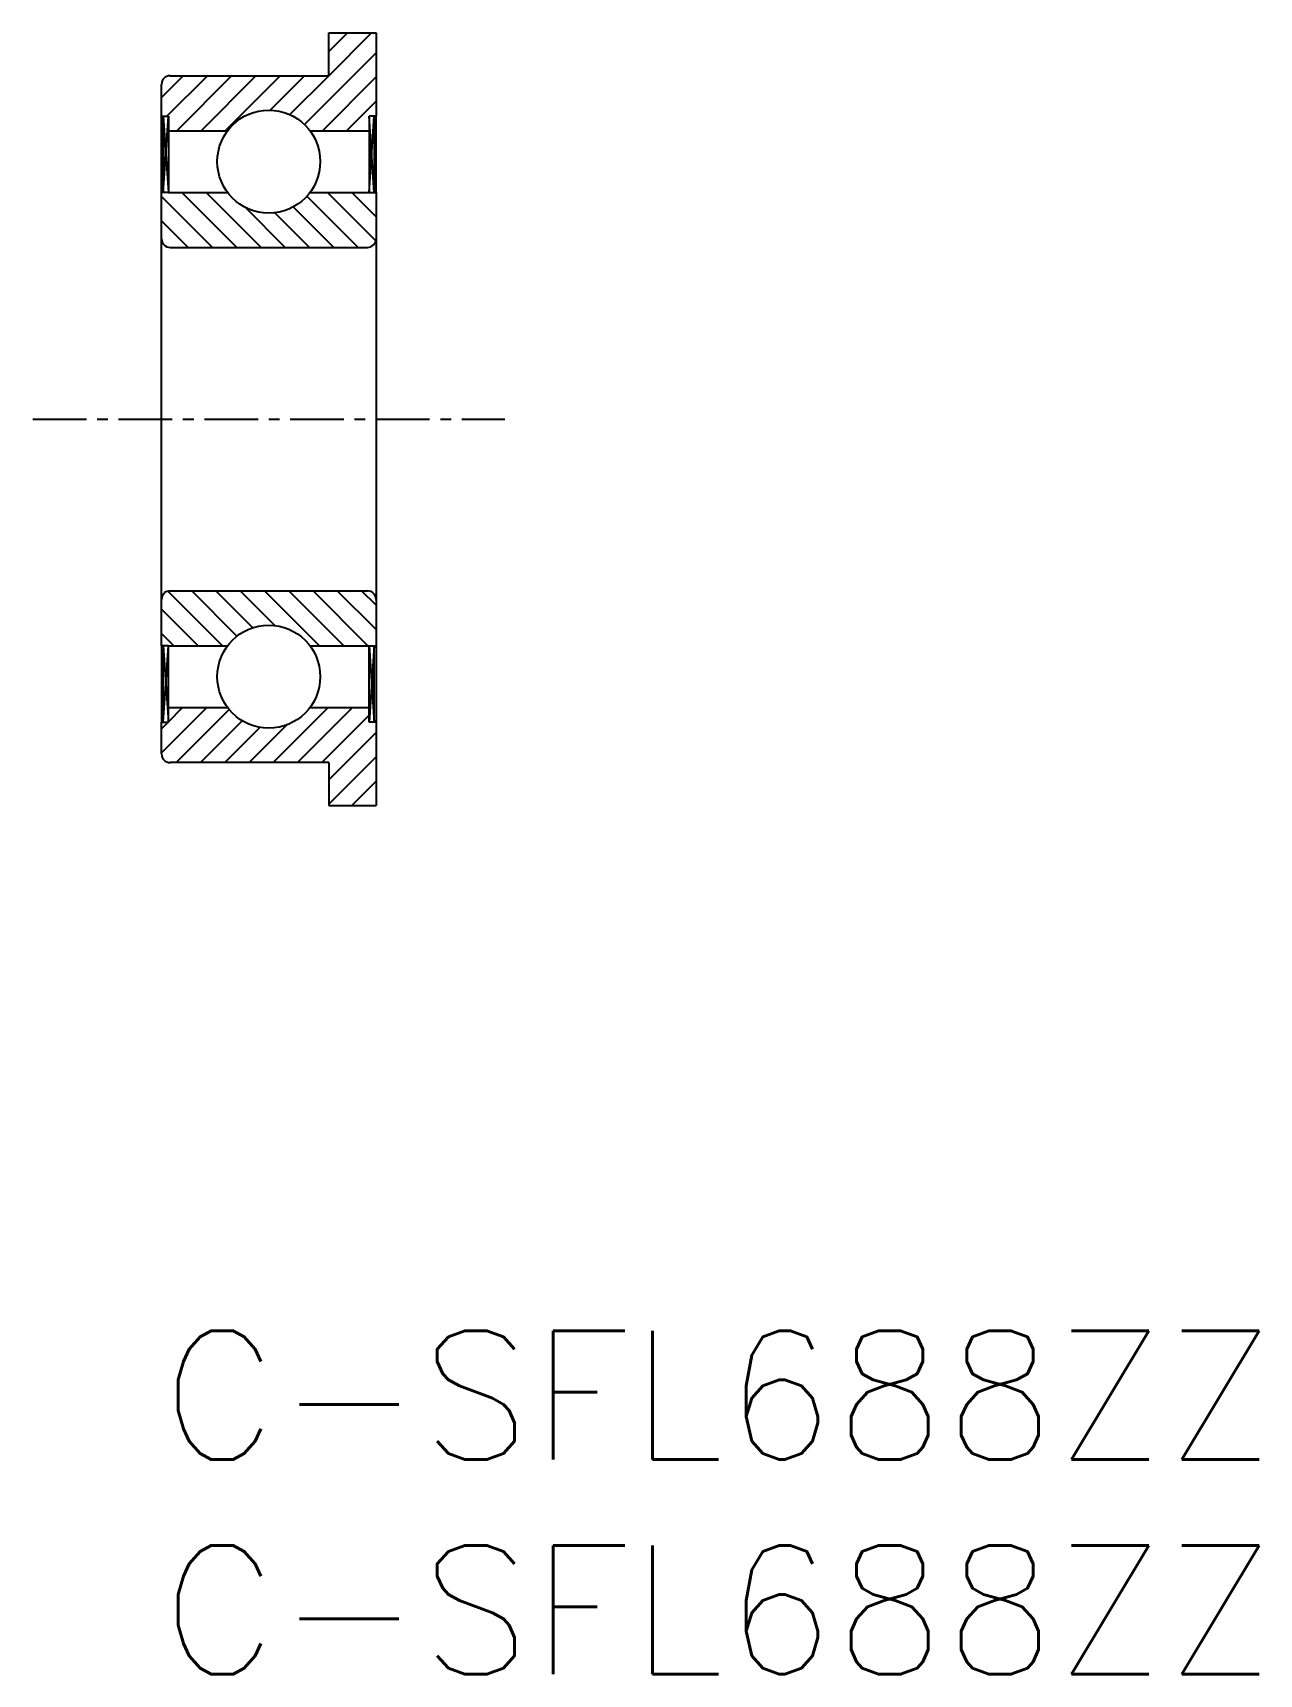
# Model space of a CAD drawing. Extents: x -3 to 25.6, y -8 to 30.2.
import ezdxf

# ---------------------------------------------------------------- set-up
doc = ezdxf.new("R2010")
doc.units = 0
doc.linetypes.add('CENTER', pattern=[2, 1.25, -0.25, 0.25, -0.25])
doc.layers.get('0').update_dxf_attribs({"linetype": 'CONTINUOUS'})
doc.layers.add('CENTER', color=1, linetype='CENTER')
doc.styles.get("Standard").update_dxf_attribs({"font": 'txt.shx', "bigfont": 'extfont.shx'})

msp = doc.modelspace()

# ---------------------------------------------------------------- linework, layer by layer
at = {"color": 7, "linetype": 'CONTINUOUS'}
for p, q in [((3.9, 29.807), (4.332, 30.239)), ((3.9, 29.241), (4.898, 30.239)), ((3.9, 29.239), (3.9, 30.239)), ((3.9, 30.239), (5, 30.239)), ((5, 30.239), (5, 28.295)), ((3.33, 28.106), (5, 29.775)), ((0, 28.735), (0.504, 29.239)), ((0.126, 28.295), (1.07, 29.239)), ((0.2, 29.239), (3.9, 29.239)), ((0.355, 27.959), (1.635, 29.239)), ((0.921, 27.959), (2.201, 29.239)), ((1.487, 27.959), (2.767, 29.239)), ((2.532, 28.439), (3.332, 29.239)), ((2.992, 28.333), (3.898, 29.239)), ((3.749, 27.959), (5, 29.21)), ((0, 28.295), (0, 29.039)), ((4.315, 27.959), (5, 28.644)), ((0, 28.295), (0.16, 28.295)), ((0, 26.519), (0, 28.295)), ((0.04, 26.519), (0.16, 28.295)), ((0.04, 28.295), (0.16, 26.519)), ((0.04, 28.295), (0.04, 26.519)), ((0.16, 28.295), (0.16, 26.519)), ((0.16, 27.959), (1.54, 27.959)), ((3.46, 27.959), (4.84, 27.959)), ((5, 28.295), (4.84, 28.295)), ((4.84, 26.519), (4.96, 28.295)), ((4.84, 28.295), (4.84, 26.519)), ((4.96, 26.519), (4.84, 28.295)), ((4.96, 28.295), (4.96, 26.519)), ((5, 26.519), (5, 28.295)), ((0, 15.959), (0, 26.519)), ((0.16, 26.519), (0, 26.519)), ((1.189, 25.239), (0, 26.428)), ((0.16, 26.519), (1.54, 26.519)), ((1.755, 25.239), (0.475, 26.519)), ((2.32, 25.239), (1.04, 26.519)), ((4.583, 25.239), (3.389, 26.433)), ((3.46, 26.519), (4.84, 26.519)), ((4.995, 25.393), (3.869, 26.519)), ((5, 25.953), (4.434, 26.519)), ((4.84, 26.519), (5, 26.519)), ((5, 26.519), (5, 15.959)), ((2.886, 25.239), (1.955, 26.17)), ((3.452, 25.239), (2.643, 26.048)), ((4.017, 25.239), (3.072, 26.184)), ((0.623, 25.239), (0, 25.862)), ((0.2, 25.239), (4.8, 25.239)), ((1.418, 15.959), (0.145, 17.232)), ((0.2, 17.239), (4.8, 17.239)), ((1.759, 16.183), (0.704, 17.239)), ((2.128, 16.38), (1.269, 17.239)), ((2.644, 16.431), (1.835, 17.239)), ((3.681, 15.959), (2.401, 17.239)), ((4.246, 15.959), (2.966, 17.239)), ((4.812, 15.959), (3.532, 17.239)), ((5, 16.337), (4.098, 17.239)), ((5, 16.902), (4.663, 17.239)), ((0.852, 15.959), (0, 16.811)), ((0.286, 15.959), (0, 16.246)), ((0.16, 15.959), (0, 15.959)), ((0, 15.959), (0, 14.183)), ((0.04, 15.959), (0.16, 14.183)), ((0.04, 14.183), (0.16, 15.959)), ((0.04, 14.183), (0.04, 15.959)), ((0.16, 15.959), (1.54, 15.959)), ((0.16, 14.183), (0.16, 15.959)), ((3.46, 15.959), (4.84, 15.959)), ((4.84, 15.959), (5, 15.959)), ((4.84, 14.183), (4.84, 15.959)), ((4.96, 15.959), (4.84, 14.183)), ((4.84, 15.959), (4.96, 14.183)), ((4.96, 14.183), (4.96, 15.959)), ((5, 15.959), (5, 14.183)), ((0, 13.462), (1.057, 14.519)), ((0, 14.027), (0.156, 14.183)), ((0, 13.439), (0, 14.183)), ((0, 14.183), (0.16, 14.183)), ((0.16, 14.187), (0.492, 14.519)), ((0.16, 14.519), (1.54, 14.519)), ((0.343, 13.239), (1.577, 14.473)), ((0.909, 13.239), (1.881, 14.211)), ((2.606, 13.239), (3.886, 14.519)), ((3.172, 13.239), (4.452, 14.519)), ((3.46, 14.519), (4.84, 14.519)), ((3.737, 13.239), (4.84, 14.342)), ((5, 14.183), (4.84, 14.183)), ((5, 14.183), (5, 12.239)), ((1.475, 13.239), (2.293, 14.057)), ((2.04, 13.239), (2.914, 14.113)), ((3.9, 12.836), (5, 13.936)), ((3.9, 13.239), (0.2, 13.239)), ((3.9, 12.27), (5, 13.37)), ((3.9, 13.239), (3.9, 12.239)), ((4.434, 12.239), (5, 12.805)), ((3.9, 12.239), (5, 12.239))]:
    msp.add_line(p, q, dxfattribs=at)
for centre in [(2.5, 27.239), (2.5, 15.239)]:
    msp.add_circle(centre, 1.2, dxfattribs=at)
for centre, start, end in [((0.2, 29.039), 90, 180), ((0.2, 25.439), 180, 270), ((4.8, 25.439), 270, 0), ((0.2, 17.039), 90, 180), ((4.8, 17.039), 0, 90), ((0.2, 13.439), 180, 270)]:
    msp.add_arc(centre, 0.2, start, end, dxfattribs=at)
at = {"layer": 'CENTER', "color": 1, "linetype": 'CENTER'}
msp.add_line((-3, 21.239), (8, 21.239), dxfattribs=at)

# ---------------------------------------------------------------- texts
at = {"color": 7, "linetype": 'CONTINUOUS'}
for p in [(0, -3), (0, -8)]:
    msp.add_text('C-SFL688ZZ', height=3, dxfattribs=at).set_placement(p)

doc.saveas('drawing.dxf')
